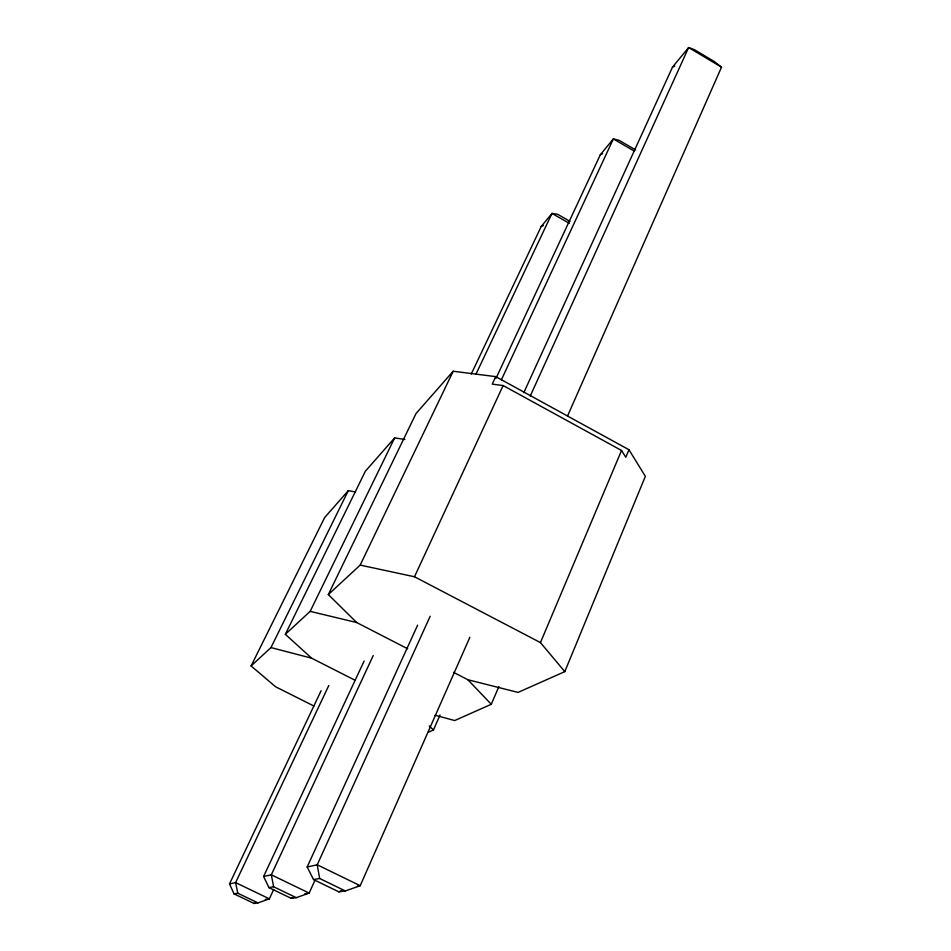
<?xml version="1.0" encoding="UTF-8"?>
<svg xmlns="http://www.w3.org/2000/svg" width="951" height="951" viewBox="0 0 951 951"><rect width="100%" height="100%" fill="white"/><g stroke="black" fill="none" stroke-linecap="round" stroke-linejoin="round"><path stroke-width="1.43" d="M453.472 672.333L467.856 679.727L518.033 692.411L564.799 671.632L645.36 476.332L628.968 449.74L495.744 376.632L453.187 371.235L416.003 413.566L328.321 594.553L356.673 622.536L407.682 648.784M628.968 449.74L625.794 457.288L621.538 450.477L503.127 385.547L492.238 384.133L495.744 376.632M564.799 671.632L540.453 642.591L621.538 450.477M435.023 715.223L454.685 720.549L491.287 704.287L498.871 686.563M428.105 732.365L433.454 729.988L440.04 715.021M469.853 637.301L360.203 885.714L345.368 890.956L338.865 891.848L313.545 879.58L307.173 866.991L417.632 625.14M567.521 416.039L721.512 67.176L714.118 61.435L694.503 49.725L688.631 47.55L672.488 67.141L523.775 392.751M315.28 879.568L309.158 893.084L296.272 897.673L291.256 898.362L268.931 887.604L263.605 876.501L364.114 661.052M430.173 616.248L317.218 864.792L319.643 878.474L345.368 890.956M530.242 396.056L688.631 47.55L721.512 67.176M328.321 594.553L360.191 565.096L414.493 576.77L503.127 385.547M273.745 889.399L269.383 898.838L257.994 902.903L254.024 903.45L234.053 893.881L229.488 883.943L321.093 690.735M373.244 655.524L271.32 874.813L273.626 886.76L296.272 897.673M501.427 379.734L613.347 138.929L619.101 140.308L635.613 149.925M496.03 378.284L600.307 154.763L613.347 138.929L634.448 151.209M471.232 374.076L541.214 226.481L551.984 213.416L557.548 214.248L570.053 221.381M328.808 685.469L235.61 882.611L237.762 893.215L257.994 902.903M475.904 374.337L551.984 213.416L569.304 223.295M360.191 565.096L453.187 371.235M354.842 680.143L311.643 658.187L285.336 634.305L310.157 611.362L394.665 437.876L404.912 439.493M285.336 634.305L365.362 471.232L394.665 437.876M313.961 706.07L275.564 686.741L251.1 665.962L270.964 647.583L348.316 490.645L355.615 491.988M251.1 665.962L324.624 517.606L348.316 490.645M672.488 67.141L674.83 66.059M600.307 154.763L602.542 153.741M541.214 226.481L543.449 225.482M338.865 891.848L340.292 891.218M340.898 890.944L341.647 890.611M291.256 898.362L293.811 897.257M254.024 903.45L255.546 902.808M229.488 883.943L235.61 882.611L269.383 898.838L265.293 899.432M263.605 876.501L271.32 874.813L309.158 893.084L304.855 893.714M307.173 866.991L317.218 864.792L360.203 885.714L357.41 886.118M234.053 893.881L237.762 893.215M268.931 887.604L273.626 886.76M313.545 879.58L319.643 878.474M310.157 611.362L356.673 622.536M270.964 647.583L311.643 658.187M414.493 576.77L540.453 642.591M429.21 725.934L433.454 729.988M467.856 679.727L491.287 704.287"/></g></svg>
